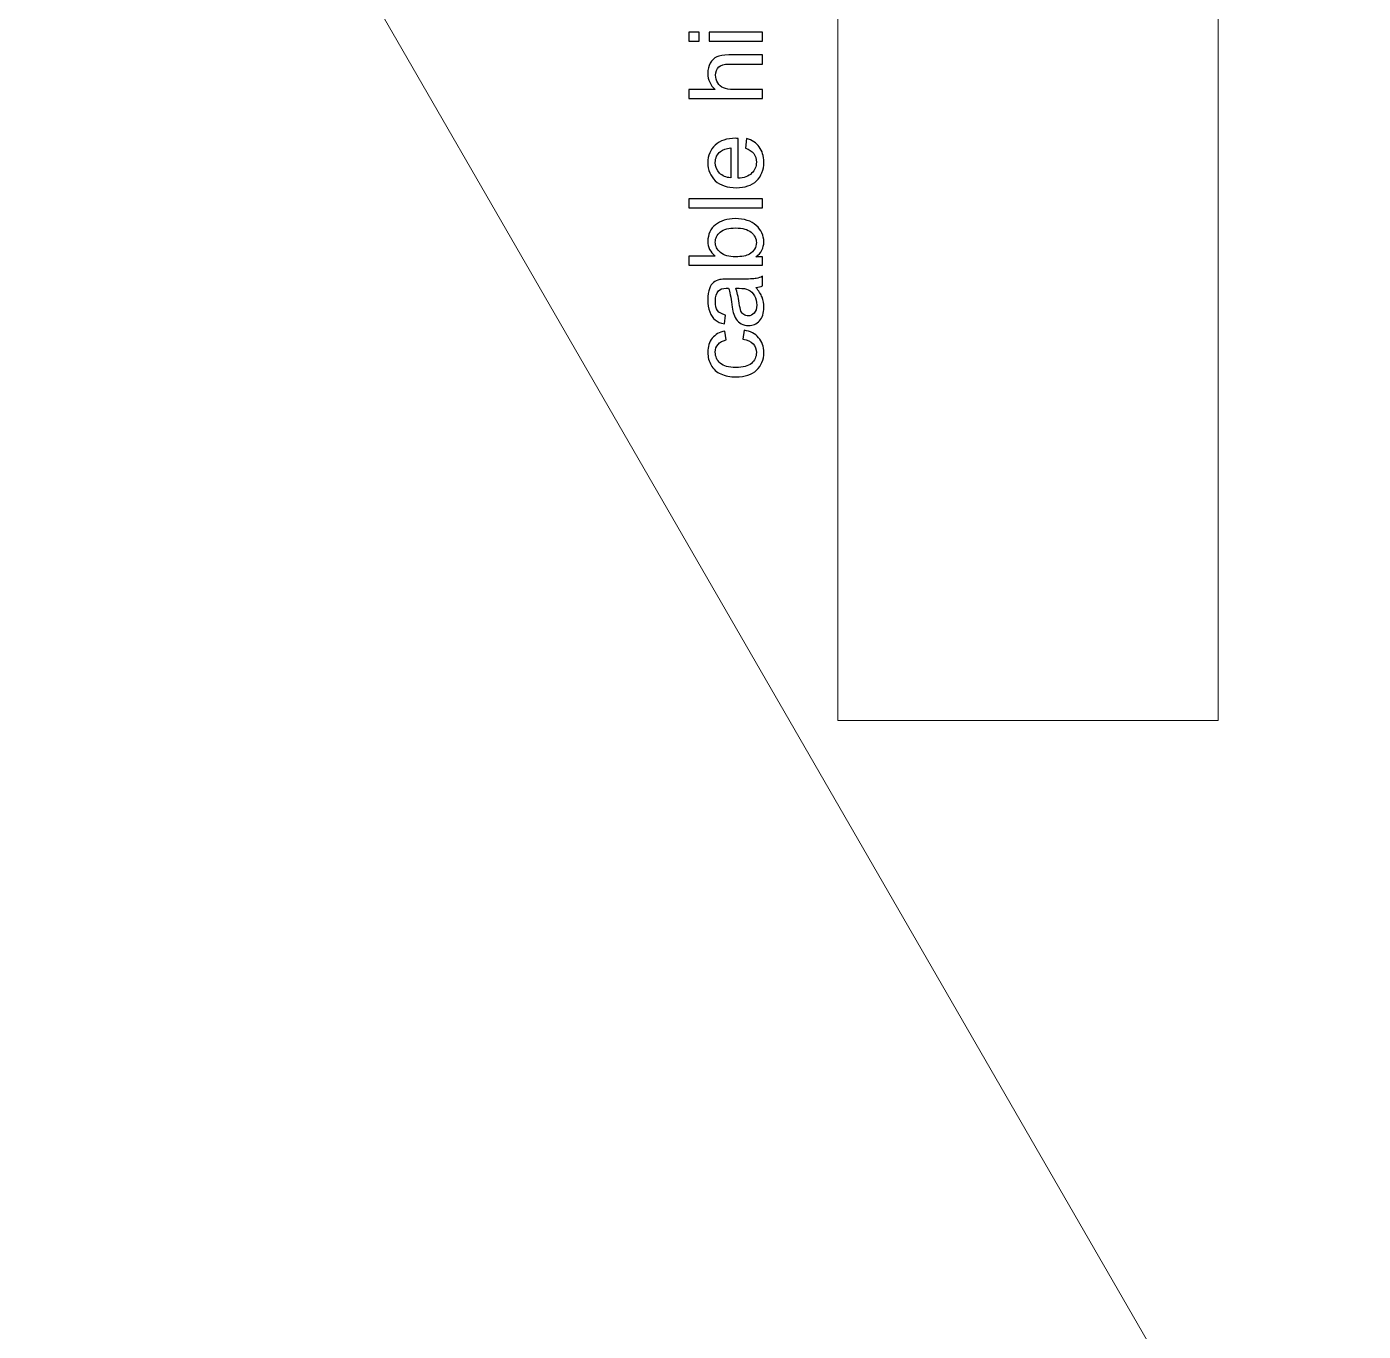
# Model space of a CAD drawing. Header units: centimetres. Extents: x -233 to -82, y 123 to 153.
# Drawn here: x -116.589 to -112.021, y 143.813 to 148.27 of the extents above; entities that cross this region are included whole.
import ezdxf

# ---------------------------------------------------------------- set-up
doc = ezdxf.new("R2010")
doc.units = ezdxf.units.CM
doc.header["$MEASUREMENT"] = 0
doc.layers.add('layer 1', color=7, linetype='Continuous')

msp = doc.modelspace()

# ---------------------------------------------------------------- linework, layer by layer
at = {"layer": 'layer 1', "color": 1, "lineweight": 9}
for points, knots in [([(-126.51636, 152.75145), (-126.51636, 152.75145), (-129.7739, 152.75145), (-129.7739, 152.75145), (-129.7739, 152.75145), (-129.7739, 152.75145), (-136.26995, 149.00072), (-136.26995, 149.00072), (-136.26995, 149.00072), (-136.26995, 149.00072), (-140.02277, 142.50252), (-140.02277, 142.50252), (-140.02277, 142.50252), (-140.02277, 142.50252), (-140.02277, 134.99898), (-140.02277, 134.99898), (-140.02277, 134.99898), (-140.02277, 134.99898), (-136.26995, 128.50081), (-136.26995, 128.50081), (-136.26995, 128.50081), (-136.26995, 128.50081), (-129.7739, 124.74796), (-129.7739, 124.74796), (-129.7739, 124.74796), (-129.7739, 124.74796), (-122.27036, 124.74796), (-122.27036, 124.74796), (-122.27036, 124.74796), (-122.27036, 124.74796), (-115.77213, 128.50081), (-115.77213, 128.50081), (-115.77213, 128.50081), (-115.77213, 128.50081), (-112.02146, 134.99898), (-112.02146, 134.99898), (-112.02146, 134.99898), (-112.02146, 134.99898), (-112.02146, 142.50252), (-112.02146, 142.50252), (-112.02146, 142.50252), (-112.02146, 142.50252), (-115.77213, 149.00072), (-115.77213, 149.00072), (-115.77213, 149.00072), (-115.77213, 149.00072), (-122.27036, 152.75145), (-122.27036, 152.75145), (-122.27036, 152.75145), (-122.27036, 152.75145), (-125.51514, 152.75145), (-125.51514, 152.75145)], [0, 0, 0, 0, 0.0714286, 0.0714286, 0.0714286, 0.0714286, 0.1428571, 0.1428571, 0.1428571, 0.1428571, 0.2142857, 0.2142857, 0.2142857, 0.2142857, 0.2857143, 0.2857143, 0.2857143, 0.2857143, 0.3571429, 0.3571429, 0.3571429, 0.3571429, 0.4285714, 0.4285714, 0.4285714, 0.4285714, 0.5, 0.5, 0.5, 0.5, 0.5714286, 0.5714286, 0.5714286, 0.5714286, 0.6428571, 0.6428571, 0.6428571, 0.6428571, 0.7142857, 0.7142857, 0.7142857, 0.7142857, 0.7857143, 0.7857143, 0.7857143, 0.7857143, 0.8571429, 0.8571429, 0.8571429, 0.8571429, 1, 1, 1, 1]), ([(-113.81691, 152.66042), (-113.81691, 152.66042), (-113.81691, 145.89978), (-113.81691, 145.89978), (-113.81691, 145.89978), (-113.81691, 145.89978), (-113.16498, 145.89978), (-113.16498, 145.89978), (-113.16498, 145.89978), (-113.16498, 145.89978), (-112.51728, 145.89978), (-112.51728, 145.89978), (-112.51728, 145.89978), (-112.51728, 145.89978), (-112.51728, 152.66042), (-112.51728, 152.66042), (-112.51728, 152.66042), (-112.51728, 152.66042), (-113.81691, 152.66042), (-113.81691, 152.66042)], [0, 0, 0, 0, 0.1666667, 0.1666667, 0.1666667, 0.1666667, 0.3333333, 0.3333333, 0.3333333, 0.3333333, 0.5, 0.5, 0.5, 0.5, 0.6666667, 0.6666667, 0.6666667, 0.6666667, 1, 1, 1, 1])]:
    msp.add_open_spline(points, degree=3, knots=knots, dxfattribs=at)
at = {"layer": 'layer 1'}
for points, knots in [([(-114.29119, 148.22138), (-114.29119, 148.22138), (-114.32679, 148.22138), (-114.32679, 148.22138), (-114.32679, 148.22138), (-114.32679, 148.22138), (-114.32679, 148.25238), (-114.32679, 148.25238), (-114.32679, 148.25238), (-114.32679, 148.25238), (-114.29119, 148.25238), (-114.29119, 148.25238), (-114.29119, 148.25238), (-114.29119, 148.25238), (-114.29119, 148.22138), (-114.29119, 148.22138)], [0, 0, 0, 0, 0.2, 0.2, 0.2, 0.2, 0.4, 0.4, 0.4, 0.4, 0.6, 0.6, 0.6, 0.6, 1, 1, 1, 1]), ([(-114.07429, 148.22138), (-114.07429, 148.22138), (-114.25719, 148.22138), (-114.25719, 148.22138), (-114.25719, 148.22138), (-114.25719, 148.22138), (-114.25719, 148.25238), (-114.25719, 148.25238), (-114.25719, 148.25238), (-114.25719, 148.25238), (-114.07429, 148.25238), (-114.07429, 148.25238), (-114.07429, 148.25238), (-114.07429, 148.25238), (-114.07429, 148.22138), (-114.07429, 148.22138)], [0, 0, 0, 0, 0.2, 0.2, 0.2, 0.2, 0.4, 0.4, 0.4, 0.4, 0.6, 0.6, 0.6, 0.6, 1, 1, 1, 1]), ([(-114.07429, 148.02508), (-114.07429, 148.02508), (-114.32679, 148.02508), (-114.32679, 148.02508), (-114.32679, 148.02508), (-114.32679, 148.02508), (-114.32679, 148.05608), (-114.32679, 148.05608), (-114.32679, 148.05608), (-114.32679, 148.05608), (-114.23619, 148.05608), (-114.23619, 148.05608), (-114.23619, 148.05608), (-114.25299, 148.07058), (-114.26139, 148.08878), (-114.26139, 148.11078), (-114.26139, 148.11078), (-114.26139, 148.12438), (-114.25869, 148.13618), (-114.25339, 148.14618), (-114.25339, 148.14618), (-114.24799, 148.15608), (-114.24059, 148.16328), (-114.23119, 148.16758), (-114.23119, 148.16758), (-114.22179, 148.17188), (-114.20809, 148.17408), (-114.19019, 148.17408), (-114.19019, 148.17408), (-114.19019, 148.17408), (-114.07429, 148.17408), (-114.07429, 148.17408), (-114.07429, 148.17408), (-114.07429, 148.17408), (-114.07429, 148.14298), (-114.07429, 148.14298), (-114.07429, 148.14298), (-114.07429, 148.14298), (-114.19019, 148.14298), (-114.19019, 148.14298), (-114.19019, 148.14298), (-114.20569, 148.14298), (-114.21699, 148.13968), (-114.22409, 148.13298), (-114.22409, 148.13298), (-114.23119, 148.12628), (-114.23469, 148.11678), (-114.23469, 148.10448), (-114.23469, 148.10448), (-114.23469, 148.09528), (-114.23229, 148.08668), (-114.22759, 148.07858), (-114.22759, 148.07858), (-114.22279, 148.07048), (-114.21629, 148.06468), (-114.20819, 148.06128), (-114.20819, 148.06128), (-114.19999, 148.05778), (-114.18869, 148.05608), (-114.17439, 148.05608), (-114.17439, 148.05608), (-114.17439, 148.05608), (-114.07429, 148.05608), (-114.07429, 148.05608), (-114.07429, 148.05608), (-114.07429, 148.05608), (-114.07429, 148.02508), (-114.07429, 148.02508)], [0, 0, 0, 0, 0.0555556, 0.0555556, 0.0555556, 0.0555556, 0.1111111, 0.1111111, 0.1111111, 0.1111111, 0.1666667, 0.1666667, 0.1666667, 0.1666667, 0.2222222, 0.2222222, 0.2222222, 0.2222222, 0.2777778, 0.2777778, 0.2777778, 0.2777778, 0.3333333, 0.3333333, 0.3333333, 0.3333333, 0.3888889, 0.3888889, 0.3888889, 0.3888889, 0.4444444, 0.4444444, 0.4444444, 0.4444444, 0.5, 0.5, 0.5, 0.5, 0.5555556, 0.5555556, 0.5555556, 0.5555556, 0.6111111, 0.6111111, 0.6111111, 0.6111111, 0.6666667, 0.6666667, 0.6666667, 0.6666667, 0.7222222, 0.7222222, 0.7222222, 0.7222222, 0.7777778, 0.7777778, 0.7777778, 0.7777778, 0.8333333, 0.8333333, 0.8333333, 0.8333333, 0.8888889, 0.8888889, 0.8888889, 0.8888889, 1, 1, 1, 1]), ([(-114.13319, 147.85608), (-114.13319, 147.85608), (-114.12919, 147.88808), (-114.12919, 147.88808), (-114.12919, 147.88808), (-114.11049, 147.88298), (-114.09599, 147.87368), (-114.08569, 147.85998), (-114.08569, 147.85998), (-114.07539, 147.84628), (-114.07019, 147.82888), (-114.07019, 147.80768), (-114.07019, 147.80768), (-114.07019, 147.78088), (-114.07839, 147.75968), (-114.09489, 147.74398), (-114.09489, 147.74398), (-114.11139, 147.72828), (-114.13449, 147.72048), (-114.16419, 147.72048), (-114.16419, 147.72048), (-114.19499, 147.72048), (-114.21889, 147.72838), (-114.23589, 147.74428), (-114.23589, 147.74428), (-114.25289, 147.76018), (-114.26139, 147.78068), (-114.26139, 147.80598), (-114.26139, 147.80598), (-114.26139, 147.83038), (-114.25309, 147.85038), (-114.23639, 147.86588), (-114.23639, 147.86588), (-114.21969, 147.88138), (-114.19629, 147.88918), (-114.16609, 147.88918), (-114.16609, 147.88918), (-114.16429, 147.88918), (-114.16149, 147.88908), (-114.15779, 147.88898), (-114.15779, 147.88898), (-114.15779, 147.88898), (-114.15779, 147.75258), (-114.15779, 147.75258), (-114.15779, 147.75258), (-114.13769, 147.75368), (-114.12239, 147.75938), (-114.11169, 147.76958), (-114.11169, 147.76958), (-114.10099, 147.77978), (-114.09569, 147.79258), (-114.09569, 147.80788), (-114.09569, 147.80788), (-114.09569, 147.81918), (-114.09869, 147.82888), (-114.10469, 147.83698), (-114.10469, 147.83698), (-114.11059, 147.84498), (-114.12009, 147.85138), (-114.13319, 147.85608)], [0, 0, 0, 0, 0.0625, 0.0625, 0.0625, 0.0625, 0.125, 0.125, 0.125, 0.125, 0.1875, 0.1875, 0.1875, 0.1875, 0.25, 0.25, 0.25, 0.25, 0.3125, 0.3125, 0.3125, 0.3125, 0.375, 0.375, 0.375, 0.375, 0.4375, 0.4375, 0.4375, 0.4375, 0.5, 0.5, 0.5, 0.5, 0.5625, 0.5625, 0.5625, 0.5625, 0.625, 0.625, 0.625, 0.625, 0.6875, 0.6875, 0.6875, 0.6875, 0.75, 0.75, 0.75, 0.75, 0.8125, 0.8125, 0.8125, 0.8125, 0.875, 0.875, 0.875, 0.875, 1, 1, 1, 1]), ([(-114.18329, 147.75428), (-114.18329, 147.75428), (-114.18329, 147.85638), (-114.18329, 147.85638), (-114.18329, 147.85638), (-114.19869, 147.85508), (-114.21029, 147.85118), (-114.21799, 147.84468), (-114.21799, 147.84468), (-114.22989, 147.83478), (-114.23589, 147.82198), (-114.23589, 147.80628), (-114.23589, 147.80628), (-114.23589, 147.79198), (-114.23109, 147.78008), (-114.22159, 147.77038), (-114.22159, 147.77038), (-114.21209, 147.76068), (-114.19929, 147.75528), (-114.18329, 147.75428)], [0, 0, 0, 0, 0.1666667, 0.1666667, 0.1666667, 0.1666667, 0.3333333, 0.3333333, 0.3333333, 0.3333333, 0.5, 0.5, 0.5, 0.5, 0.6666667, 0.6666667, 0.6666667, 0.6666667, 1, 1, 1, 1]), ([(-114.07429, 147.65178), (-114.07429, 147.65178), (-114.32679, 147.65178), (-114.32679, 147.65178), (-114.32679, 147.65178), (-114.32679, 147.65178), (-114.32679, 147.68278), (-114.32679, 147.68278), (-114.32679, 147.68278), (-114.32679, 147.68278), (-114.07429, 147.68278), (-114.07429, 147.68278), (-114.07429, 147.68278), (-114.07429, 147.68278), (-114.07429, 147.65178), (-114.07429, 147.65178)], [0, 0, 0, 0, 0.2, 0.2, 0.2, 0.2, 0.4, 0.4, 0.4, 0.4, 0.6, 0.6, 0.6, 0.6, 1, 1, 1, 1]), ([(-114.07429, 147.48478), (-114.07429, 147.48478), (-114.07429, 147.45608), (-114.07429, 147.45608), (-114.07429, 147.45608), (-114.07429, 147.45608), (-114.32679, 147.45608), (-114.32679, 147.45608), (-114.32679, 147.45608), (-114.32679, 147.45608), (-114.32679, 147.48708), (-114.32679, 147.48708), (-114.32679, 147.48708), (-114.32679, 147.48708), (-114.23669, 147.48708), (-114.23669, 147.48708), (-114.23669, 147.48708), (-114.25319, 147.50018), (-114.26139, 147.51688), (-114.26139, 147.53718), (-114.26139, 147.53718), (-114.26139, 147.54848), (-114.25909, 147.55908), (-114.25459, 147.56918), (-114.25459, 147.56918), (-114.25009, 147.57918), (-114.24369, 147.58748), (-114.23549, 147.59398), (-114.23549, 147.59398), (-114.22719, 147.60048), (-114.21729, 147.60548), (-114.20569, 147.60918), (-114.20569, 147.60918), (-114.19409, 147.61288), (-114.18169, 147.61468), (-114.16849, 147.61468), (-114.16849, 147.61468), (-114.13719, 147.61468), (-114.11299, 147.60698), (-114.09589, 147.59148), (-114.09589, 147.59148), (-114.07879, 147.57598), (-114.07019, 147.55738), (-114.07019, 147.53568), (-114.07019, 147.53568), (-114.07019, 147.51408), (-114.07919, 147.49708), (-114.09719, 147.48478), (-114.09719, 147.48478), (-114.09719, 147.48478), (-114.07429, 147.48478), (-114.07429, 147.48478)], [0, 0, 0, 0, 0.0714286, 0.0714286, 0.0714286, 0.0714286, 0.1428571, 0.1428571, 0.1428571, 0.1428571, 0.2142857, 0.2142857, 0.2142857, 0.2142857, 0.2857143, 0.2857143, 0.2857143, 0.2857143, 0.3571429, 0.3571429, 0.3571429, 0.3571429, 0.4285714, 0.4285714, 0.4285714, 0.4285714, 0.5, 0.5, 0.5, 0.5, 0.5714286, 0.5714286, 0.5714286, 0.5714286, 0.6428571, 0.6428571, 0.6428571, 0.6428571, 0.7142857, 0.7142857, 0.7142857, 0.7142857, 0.7857143, 0.7857143, 0.7857143, 0.7857143, 0.8571429, 0.8571429, 0.8571429, 0.8571429, 1, 1, 1, 1]), ([(-114.16709, 147.48448), (-114.14519, 147.48448), (-114.12929, 147.48748), (-114.11959, 147.49348), (-114.11959, 147.49348), (-114.10369, 147.50318), (-114.09569, 147.51638), (-114.09569, 147.53308), (-114.09569, 147.53308), (-114.09569, 147.54658), (-114.10159, 147.55828), (-114.11339, 147.56818), (-114.11339, 147.56818), (-114.12509, 147.57808), (-114.14259, 147.58298), (-114.16589, 147.58298), (-114.16589, 147.58298), (-114.18979, 147.58298), (-114.20749, 147.57828), (-114.21889, 147.56878), (-114.21889, 147.56878), (-114.23019, 147.55928), (-114.23589, 147.54788), (-114.23589, 147.53448), (-114.23589, 147.53448), (-114.23589, 147.52088), (-114.22999, 147.50918), (-114.21829, 147.49928), (-114.21829, 147.49928), (-114.20649, 147.48938), (-114.18939, 147.48448), (-114.16709, 147.48448)], [0, 0, 0, 0, 0.1111111, 0.1111111, 0.1111111, 0.1111111, 0.2222222, 0.2222222, 0.2222222, 0.2222222, 0.3333333, 0.3333333, 0.3333333, 0.3333333, 0.4444444, 0.4444444, 0.4444444, 0.4444444, 0.5555556, 0.5555556, 0.5555556, 0.5555556, 0.6666667, 0.6666667, 0.6666667, 0.6666667, 0.7777778, 0.7777778, 0.7777778, 0.7777778, 1, 1, 1, 1]), ([(-114.09689, 147.37938), (-114.08709, 147.36788), (-114.08019, 147.35688), (-114.07619, 147.34628), (-114.07619, 147.34628), (-114.07219, 147.33558), (-114.07019, 147.32418), (-114.07019, 147.31208), (-114.07019, 147.31208), (-114.07019, 147.29198), (-114.07509, 147.27648), (-114.08489, 147.26568), (-114.08489, 147.26568), (-114.09469, 147.25488), (-114.10719, 147.24948), (-114.12249, 147.24948), (-114.12249, 147.24948), (-114.13149, 147.24948), (-114.13969, 147.25158), (-114.14709, 147.25568), (-114.14709, 147.25568), (-114.15449, 147.25978), (-114.16039, 147.26508), (-114.16489, 147.27168), (-114.16489, 147.27168), (-114.16939, 147.27828), (-114.17279, 147.28568), (-114.17509, 147.29398), (-114.17509, 147.29398), (-114.17669, 147.30008), (-114.17819, 147.30918), (-114.17969, 147.32148), (-114.17969, 147.32148), (-114.18269, 147.34658), (-114.18629, 147.36498), (-114.19039, 147.37678), (-114.19039, 147.37678), (-114.19469, 147.37688), (-114.19739, 147.37698), (-114.19849, 147.37698), (-114.19849, 147.37698), (-114.21109, 147.37698), (-114.21999, 147.37408), (-114.22519, 147.36818), (-114.22519, 147.36818), (-114.23219, 147.36028), (-114.23569, 147.34848), (-114.23569, 147.33288), (-114.23569, 147.33288), (-114.23569, 147.31828), (-114.23319, 147.30748), (-114.22809, 147.30058), (-114.22809, 147.30058), (-114.22299, 147.29368), (-114.21389, 147.28848), (-114.20089, 147.28518), (-114.20089, 147.28518), (-114.20089, 147.28518), (-114.20499, 147.25488), (-114.20499, 147.25488), (-114.20499, 147.25488), (-114.21799, 147.25758), (-114.22849, 147.26218), (-114.23649, 147.26848), (-114.23649, 147.26848), (-114.24439, 147.27478), (-114.25059, 147.28398), (-114.25489, 147.29588), (-114.25489, 147.29588), (-114.25919, 147.30778), (-114.26139, 147.32168), (-114.26139, 147.33738), (-114.26139, 147.33738), (-114.26139, 147.35298), (-114.25959, 147.36568), (-114.25589, 147.37548), (-114.25589, 147.37548), (-114.25219, 147.38518), (-114.24749, 147.39238), (-114.24199, 147.39698), (-114.24199, 147.39698), (-114.23639, 147.40158), (-114.22939, 147.40478), (-114.22089, 147.40658), (-114.22089, 147.40658), (-114.21559, 147.40768), (-114.20609, 147.40818), (-114.19229, 147.40818), (-114.19229, 147.40818), (-114.19229, 147.40818), (-114.15099, 147.40818), (-114.15099, 147.40818), (-114.15099, 147.40818), (-114.12209, 147.40818), (-114.10389, 147.40888), (-114.09629, 147.41018), (-114.09629, 147.41018), (-114.08859, 147.41148), (-114.08129, 147.41408), (-114.07429, 147.41798), (-114.07429, 147.41798), (-114.07429, 147.41798), (-114.07429, 147.38558), (-114.07429, 147.38558), (-114.07429, 147.38558), (-114.08069, 147.38238), (-114.08819, 147.38028), (-114.09689, 147.37938)], [0, 0, 0, 0, 0.0357143, 0.0357143, 0.0357143, 0.0357143, 0.0714286, 0.0714286, 0.0714286, 0.0714286, 0.1071429, 0.1071429, 0.1071429, 0.1071429, 0.1428571, 0.1428571, 0.1428571, 0.1428571, 0.1785714, 0.1785714, 0.1785714, 0.1785714, 0.2142857, 0.2142857, 0.2142857, 0.2142857, 0.25, 0.25, 0.25, 0.25, 0.2857143, 0.2857143, 0.2857143, 0.2857143, 0.3214286, 0.3214286, 0.3214286, 0.3214286, 0.3571429, 0.3571429, 0.3571429, 0.3571429, 0.3928571, 0.3928571, 0.3928571, 0.3928571, 0.4285714, 0.4285714, 0.4285714, 0.4285714, 0.4642857, 0.4642857, 0.4642857, 0.4642857, 0.5, 0.5, 0.5, 0.5, 0.5357143, 0.5357143, 0.5357143, 0.5357143, 0.5714286, 0.5714286, 0.5714286, 0.5714286, 0.6071429, 0.6071429, 0.6071429, 0.6071429, 0.6428571, 0.6428571, 0.6428571, 0.6428571, 0.6785714, 0.6785714, 0.6785714, 0.6785714, 0.7142857, 0.7142857, 0.7142857, 0.7142857, 0.75, 0.75, 0.75, 0.75, 0.7857143, 0.7857143, 0.7857143, 0.7857143, 0.8214286, 0.8214286, 0.8214286, 0.8214286, 0.8571429, 0.8571429, 0.8571429, 0.8571429, 0.8928571, 0.8928571, 0.8928571, 0.8928571, 0.9285714, 0.9285714, 0.9285714, 0.9285714, 1, 1, 1, 1]), ([(-114.16609, 147.37678), (-114.16149, 147.36558), (-114.15759, 147.34868), (-114.15439, 147.32618), (-114.15439, 147.32618), (-114.15249, 147.31348), (-114.15049, 147.30448), (-114.14819, 147.29918), (-114.14819, 147.29918), (-114.14589, 147.29388), (-114.14259, 147.28978), (-114.13819, 147.28688), (-114.13819, 147.28688), (-114.13369, 147.28398), (-114.12879, 147.28258), (-114.12339, 147.28258), (-114.12339, 147.28258), (-114.11509, 147.28258), (-114.10829, 147.28568), (-114.10279, 147.29198), (-114.10279, 147.29198), (-114.09729, 147.29828), (-114.09449, 147.30738), (-114.09449, 147.31948), (-114.09449, 147.31948), (-114.09449, 147.33138), (-114.09709, 147.34208), (-114.10229, 147.35138), (-114.10229, 147.35138), (-114.10749, 147.36068), (-114.11459, 147.36748), (-114.12369, 147.37178), (-114.12369, 147.37178), (-114.13069, 147.37508), (-114.14099, 147.37678), (-114.15469, 147.37678), (-114.15469, 147.37678), (-114.15469, 147.37678), (-114.16609, 147.37678), (-114.16609, 147.37678)], [0, 0, 0, 0, 0.0909091, 0.0909091, 0.0909091, 0.0909091, 0.1818182, 0.1818182, 0.1818182, 0.1818182, 0.2727273, 0.2727273, 0.2727273, 0.2727273, 0.3636364, 0.3636364, 0.3636364, 0.3636364, 0.4545455, 0.4545455, 0.4545455, 0.4545455, 0.5454545, 0.5454545, 0.5454545, 0.5454545, 0.6363636, 0.6363636, 0.6363636, 0.6363636, 0.7272727, 0.7272727, 0.7272727, 0.7272727, 0.8181818, 0.8181818, 0.8181818, 0.8181818, 1, 1, 1, 1]), ([(-114.14129, 147.20298), (-114.14129, 147.20298), (-114.13729, 147.23348), (-114.13729, 147.23348), (-114.13729, 147.23348), (-114.11629, 147.23018), (-114.09989, 147.22168), (-114.08799, 147.20798), (-114.08799, 147.20798), (-114.07609, 147.19428), (-114.07019, 147.17738), (-114.07019, 147.15738), (-114.07019, 147.15738), (-114.07019, 147.13228), (-114.07839, 147.11218), (-114.09479, 147.09698), (-114.09479, 147.09698), (-114.11109, 147.08178), (-114.13459, 147.07418), (-114.16509, 147.07418), (-114.16509, 147.07418), (-114.18479, 147.07418), (-114.20209, 147.07748), (-114.21689, 147.08398), (-114.21689, 147.08398), (-114.23169, 147.09048), (-114.24279, 147.10048), (-114.25029, 147.11388), (-114.25029, 147.11388), (-114.25769, 147.12728), (-114.26139, 147.14188), (-114.26139, 147.15758), (-114.26139, 147.15758), (-114.26139, 147.17748), (-114.25639, 147.19368), (-114.24629, 147.20628), (-114.24629, 147.20628), (-114.23619, 147.21888), (-114.22199, 147.22698), (-114.20349, 147.23058), (-114.20349, 147.23058), (-114.20349, 147.23058), (-114.19879, 147.20038), (-114.19879, 147.20038), (-114.19879, 147.20038), (-114.21109, 147.19748), (-114.22039, 147.19248), (-114.22659, 147.18518), (-114.22659, 147.18518), (-114.23279, 147.17788), (-114.23589, 147.16908), (-114.23589, 147.15878), (-114.23589, 147.15878), (-114.23589, 147.14308), (-114.23029, 147.13038), (-114.21909, 147.12068), (-114.21909, 147.12068), (-114.20789, 147.11088), (-114.19019, 147.10598), (-114.16589, 147.10598), (-114.16589, 147.10598), (-114.14139, 147.10598), (-114.12349, 147.11068), (-114.11239, 147.12018), (-114.11239, 147.12018), (-114.10129, 147.12958), (-114.09569, 147.14188), (-114.09569, 147.15698), (-114.09569, 147.15698), (-114.09569, 147.16918), (-114.09939, 147.17938), (-114.10689, 147.18758), (-114.10689, 147.18758), (-114.11439, 147.19568), (-114.12579, 147.20088), (-114.14129, 147.20298)], [0, 0, 0, 0, 0.05, 0.05, 0.05, 0.05, 0.1, 0.1, 0.1, 0.1, 0.15, 0.15, 0.15, 0.15, 0.2, 0.2, 0.2, 0.2, 0.25, 0.25, 0.25, 0.25, 0.3, 0.3, 0.3, 0.3, 0.35, 0.35, 0.35, 0.35, 0.4, 0.4, 0.4, 0.4, 0.45, 0.45, 0.45, 0.45, 0.5, 0.5, 0.5, 0.5, 0.55, 0.55, 0.55, 0.55, 0.6, 0.6, 0.6, 0.6, 0.65, 0.65, 0.65, 0.65, 0.7, 0.7, 0.7, 0.7, 0.75, 0.75, 0.75, 0.75, 0.8, 0.8, 0.8, 0.8, 0.85, 0.85, 0.85, 0.85, 0.9, 0.9, 0.9, 0.9, 1, 1, 1, 1])]:
    msp.add_open_spline(points, degree=3, knots=knots, dxfattribs=at)

doc.saveas('drawing.dxf')
